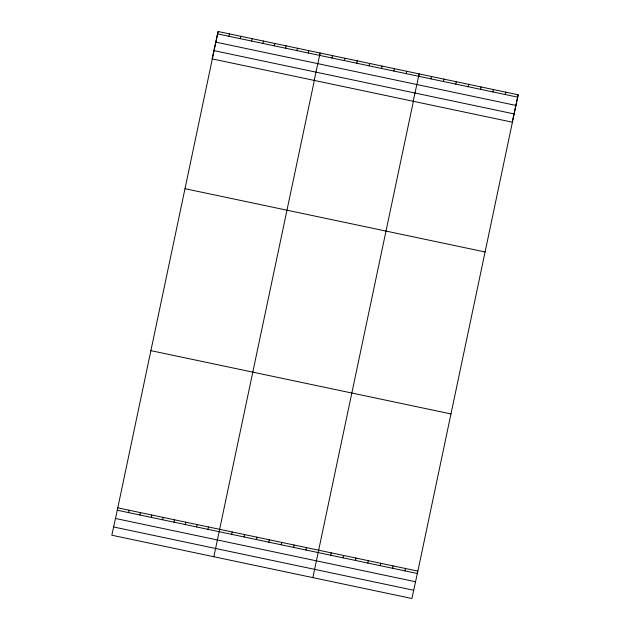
<?xml version="1.0" encoding="UTF-8"?>
<svg xmlns="http://www.w3.org/2000/svg" width="630" height="630" viewBox="0 0 630 630"><rect width="100%" height="100%" fill="white"/><g stroke="black" fill="none" stroke-linecap="round" stroke-linejoin="round"><path stroke-width="0.94" d="M117.786 507.843L218.098 31.5L518.183 94.776L417.871 571.119L411.902 598.5L111.817 535.224L117.786 507.843L417.871 571.119M314.449 79.986L213.846 556.739M319.544 55.802L320.127 53.014L314.157 80.396M413.477 100.871L312.874 577.615M418.572 76.687L419.155 73.899L413.185 101.272M218.098 31.5L212.129 58.881L512.214 122.157L518.183 94.776M228.918 36.272L229.438 33.894M128.607 512.615L129.126 510.229M240.258 38.658L240.778 36.28M139.939 515.001L140.459 512.623M251.591 41.052L252.11 38.674M151.279 517.395L151.798 515.017M262.93 43.438L263.45 41.06M162.611 519.781L163.131 517.403M274.263 45.833L274.782 43.454M173.951 522.176L174.471 519.797M285.603 48.227L286.122 45.84M185.283 524.562L185.803 522.183M296.935 50.613L297.454 48.234M196.623 526.956L197.143 524.577M308.275 53.007L308.794 50.62M207.963 529.35L208.475 526.963M331.986 58.007L332.506 55.621M231.675 534.35L232.194 531.964M344.366 60.614L344.886 58.236M244.054 536.957L244.574 534.579M356.745 63.228L357.265 60.842M256.434 539.563L256.953 537.185M369.125 65.835L369.645 63.457M268.805 542.178L269.325 539.8M381.504 68.442L382.024 66.063M281.185 544.785L281.704 542.406M393.884 71.056L394.396 68.678M293.564 547.399L294.084 545.021M406.255 73.663L406.775 71.284M305.944 550.006L306.464 547.627M431.015 78.884L431.534 76.506M330.703 555.227L331.223 552.849M443.394 81.498L443.914 79.12M343.082 557.841L343.594 555.455M455.773 84.105L456.293 81.727M355.454 560.448L355.974 558.07M468.153 86.719L468.673 84.333M367.833 563.062L368.353 560.676M480.533 89.326L481.044 86.948M380.213 565.669L380.733 563.291M492.904 91.941L493.424 89.554M392.592 568.276L393.112 565.898M505.284 94.547L505.803 92.169M404.972 570.89L405.492 568.512M217.586 33.878L517.663 97.154M215.783 42.131L515.868 105.407M213.932 50.628L514.009 113.904M184.999 188.693L485.076 251.968M150.893 350.65L450.97 413.926M117.267 510.221L417.351 573.497M115.471 518.474L415.548 581.75M113.613 526.971L413.697 590.247"/></g></svg>
